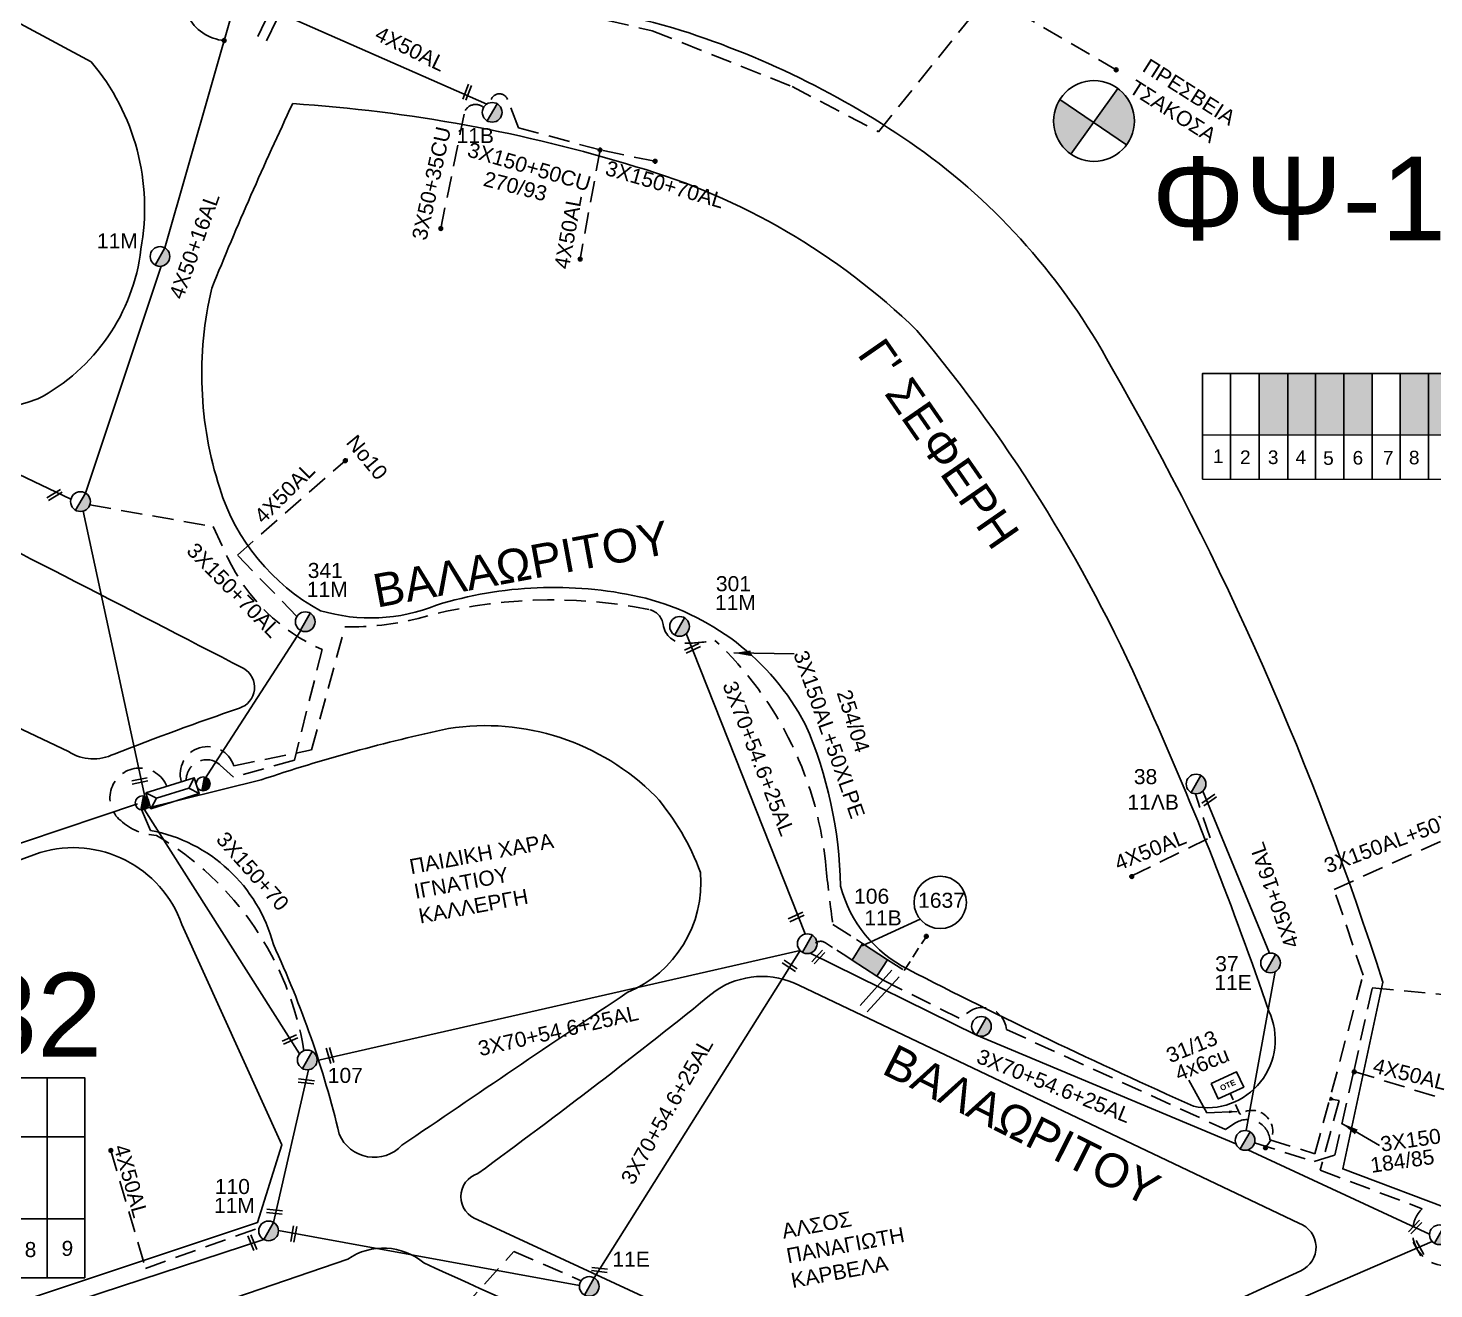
# Model space of a CAD drawing. Header units: millimetres. Extents: x 875 to 3140, y 727 to 1775.
# Drawn here: x 1847.6 to 2015.8, y 1084.1 to 1234.8 of the extents above; entities that cross this region are included whole.
import ezdxf
from ezdxf.enums import TextEntityAlignment as Align

# ---------------------------------------------------------------- set-up
doc = ezdxf.new("R2010")
doc.units = ezdxf.units.MM
doc.linetypes.add('DASHED', pattern=[19.05, 12.7, -6.35])
for name, color, linetype in [('Link Box 4 Διευθύνσεων', 7, 'Continuous'), ('Pillar OTE', 7, 'Continuous'), ('Ασφαλειοκιβώτια Χ.Τ 9 αναχωρήσεων', 7, 'Continuous'), ('Γέφυρες Εναερίου Δικτύου', 7, 'Continuous'), ('Γυμνά εναέρια ΧΤ (3Φ)   3x50+35CU', 7, 'Continuous'), ('Γυμνά εναέρια ΧΤ (3Φ)   4x50AL', 7, 'Continuous'), ('Γυμνά εναέρια ΧΤ και ΦΟΠ (1Φ)   2x50+16AL', 7, 'Continuous'), ('Γυμνά εναέρια ΧΤ και ΦΟΠ (3Φ)   4x50+16AL', 7, 'Continuous'), ('Επιγραφές - Σχήματα', 7, 'Continuous'), ('Καλώδια ΧΤ   3x150+50CU', 7, 'DASHED'), ('Καλώδια ΧΤ   3x150+70AL', 7, 'DASHED'), ('Καλώδια ΧΤ   3x150AL+50CU', 7, 'DASHED'), ('Καλώδια ΧΤ   3x150AL+50XLPE', 7, 'DASHED'), ('Καλώδια ΧΤ   4x6CU', 7, 'DASHED'), ('Μηχανική τομή', 7, 'Continuous'), ('Στύλος ΦΜ', 7, 'Continuous'), ('Στύλος ΦΜ @ 1', 7, 'Continuous'), ('Συνδέσεις', 7, 'Continuous'), ('Συνεστραμμένα ΧΤ   3x70+54.6+25AL', 7, 'SYN_LINE'), ('Συνεστραμμένα ΧΤ   4x120+25AL', 7, 'SYN_LINE'), ('Τομή', 7, 'Continuous'), ('Υποσταθμός εναέριος 2 στύλων', 7, 'Continuous'), ('Υποσταθμός πόλεως', 7, 'Continuous'), ('Υπόβαθρο ΔΕΗ', 7, 'Continuous')]:
    doc.layers.add(name, color=color, linetype=linetype)
doc.styles.add('ar', font='arial.ttf')
doc.styles.get("Standard").update_dxf_attribs({"font": 'arial.ttf'})
doc.linetypes.add('SYN_LINE', pattern='A,0.5,-0.0001,["/\\/\\/\\/",Standard,S=0.1,R=0,X=0,Y=-0.05],-0.25', length=0.7501)
doc.dimstyles.new('ISO-25', dxfattribs={"dimtxt": 2.5, "dimasz": 2.5, "dimexe": 1.25, "dimexo": 0.625, "dimtad": 1, "dimtxsty": 'Standard', "dimcen": 2.5, "dimadec": 0, "dimazin": 0, "dimtfac": 1, "dimtmove": 0, "dimatfit": 3, "dimfxl": 1, "dimarcsym": 0})

# ---------------------------------------------------------------- blocks, each defined once
blk = doc.blocks.new('ΥΠΑΡΧΩΝ ΤΣΙΜΕΝΤΕΝΙΟΣ ΣΤΥΛΟΣ')
at = {"layer": 'Στύλος ΦΜ'}
blk.add_hatch(color=256, dxfattribs=at).paths.add_polyline_path([(-1.29, -2.28, 0.574793), (2.62, 0, 0.268822), (1.3, 2.27)])
blk.add_line((-1.29, -2.28), (1.3, 2.27), dxfattribs=at)
blk.add_circle((0, 0), 2.62, dxfattribs=at)
at = {"layer": 'Στύλος ΦΜ', "flags": 4}
for tag, p in [('ΑΡΙΘΜΟΣ', (-4.68, 8.05)), ('ΤΥΠΟΣ', (-4.91, 3.03))]:
    blk.add_attdef(tag, p, '', height=4, dxfattribs=at)
blk = doc.blocks.new('ΥΠΟΣΤΑΘΜΟΣ ΕΝΑΕΡΙΟΣ ΕΠΙ 2 ΣΤΥΛΩΝ')
at = {"layer": 'Υποσταθμός εναέριος 2 στύλων', "linetype": 'Continuous'}
for points in [[(-11.97, -2.11, 0.574793), (-8.45, -0.07, 0.268822), (-9.64, 1.98)], [(9.68, -2.15, 0.574793), (13.19, -0.1, 0.268822), (12.01, 1.95)]]:
    blk.add_hatch(color=256, dxfattribs=at).paths.add_polyline_path(points)
for p, q in [((-11.97, -2.11), (-9.64, 1.98)), ((9.68, -2.15), (12.01, 1.95))]:
    blk.add_line(p, q, dxfattribs=at)
for centre in [(-10.81, -0.07), (10.84, -0.1)]:
    blk.add_circle(centre, 2.36, dxfattribs=at)
at = {"layer": 'Υποσταθμός πόλεως', "linetype": 'Continuous', "ltscale": 40}
blk.add_lwpolyline([(-8.57, 2.82), (8.57, 2.82), (8.57, -2.82), (-8.57, -2.82)], close=True, dxfattribs=at)
for points in [[(-5.75, 0), (-8.57, 2.82)], [(-8.57, -2.82), (-5.75, 0)], [(-5.75, 0), (5.75, 0)], [(5.75, 0), (8.57, 2.82)], [(8.57, -2.82), (5.75, 0)]]:
    blk.add_lwpolyline(points, dxfattribs=at)
at = {"layer": 'Υποσταθμός εναέριος 2 στύλων', "ltscale": 40, "flags": 1}
for tag, p in [('ΜΕΤΑΣΧΗΜΑΤΙΣΜΟΣ', (14.09, 2.51)), ('ΙΣΧΥΣ', (14.07, -0.28)), ('ΑΡΙΘΜΟΣ', (14.19, -3))]:
    blk.add_attdef(tag, p, '', height=1.8, dxfattribs=at)
blk = doc.blocks.new('ΤΟΜΗ')
at = {"layer": 'Τομή', "ltscale": 40}
for p, q in [((-5.68, 0), (5.68, 0)), ((5.68, -2.33), (-5.68, -2.33))]:
    blk.add_line(p, q, dxfattribs=at)
blk = doc.blocks.new('ΑΣΦΑΛΕΙΟΚΙΒΩΤΙΟ ΥΠΟΣΤΑΘΜΟΥ 9 ΑΝΑΧΩΡΗΣΕΩΝ')
at = {"layer": 'Ασφαλειοκιβώτια Χ.Τ 9 αναχωρήσεων', "ltscale": 40}
for p, q in [((-23.8, 40.36), (24.02, 40.36)), ((-9.72, 40.36), (-9.72, -40.64)), ((9.94, 40.36), (9.94, -40.64)), ((-23.8, 31.36), (24.02, 31.36)), ((-23.8, 22.36), (24.02, 22.36)), ((-23.8, 13.36), (24.02, 13.36)), ((-23.8, 4.36), (24.02, 4.36)), ((-23.8, -4.64), (24.02, -4.64)), ((-23.8, -13.64), (24.02, -13.64)), ((-23.8, -22.64), (24.02, -22.64)), ((-23.8, -31.64), (24.02, -31.64))]:
    blk.add_line(p, q, dxfattribs=at)
at = {"layer": 'Ασφαλειοκιβώτια Χ.Τ 9 αναχωρήσεων'}
blk.add_lwpolyline([(-23.8, -40.64), (24.02, -40.64), (24.02, 40.36), (-23.8, 40.36)], close=True, dxfattribs=at)
for s, rotation, p in [('1', 270, (-18.96, 37.31)), ('2', 270, (-18.6, 28.38)), ('3', 270, (-18.74, 18.97)), ('4', 270, (-18.26, 9.95)), ('5', 270, (-18.42, 0.93)), ('6', 274.9707, (-18.52, -8.21)), ('7', 270, (-19, -16.47)), ('8', 270, (-18.86, -26.29)), ('9', 266.863, (-18.5, -35))]:
    blk.add_text(s, height=3.6, rotation=rotation, dxfattribs=at).set_placement(p)
at = {"layer": 'Ασφαλειοκιβώτια Χ.Τ 9 αναχωρήσεων', "ltscale": 40}
for tag, height, p in [('ΟΝΟΜΑ', 5, (-0.16, 44.31)), ('ΚΕΙΜΕΝΟ 1', 2, (17.06, 35.59)), ('ΚΕΙΜΕΝΟ 2', 2, (17.06, 26.88)), ('ΚΕΙΜΕΝΟ 3', 2, (17.06, 17.69)), ('ΚΕΙΜΕΝΟ 4', 2, (17.06, 8.71)), ('ΚΕΙΜΕΝΟ 5', 2, (17.06, -0.13)), ('ΚΕΙΜΕΝΟ 6', 2, (17.06, -9.05)), ('ΚΕΙΜΕΝΟ 7', 2, (17.06, -18.13)), ('ΚΕΙΜΕΝΟ 8', 2, (17.06, -26.85)), ('ΚΕΙΜΕΝΟ 9', 2, (17.06, -35.99)), ('ΣΧ', 2, (-0.1, -42.64))]:
    blk.add_attdef(tag, text='', height=height, dxfattribs=at).set_placement(p, align=Align.MIDDLE_CENTER)
blk = doc.blocks.new('ΜΗΧΑΝΙΚΗ ΤΟΜΗ')
at = {"layer": 'Μηχανική τομή', "ltscale": 40}
for p, q in [((-1.89, 0.78), (1.89, 0.78)), ((1.89, 0), (-1.89, 0))]:
    blk.add_line(p, q, dxfattribs=at)
blk = doc.blocks.new('_ΣΥΝΔΕΣΗ')
at = {"layer": 'Συνδέσεις', "linetype": 'SYN_LINE', "ltscale": 40}
blk.add_hatch(color=256, dxfattribs=at).paths.add_polyline_path([(0.5, -0.01, 1), (-0.5, -0.01, 1)])
at = {"layer": 'Συνδέσεις'}
blk.add_circle((0, -0.01), 0.5, dxfattribs=at)
blk = doc.blocks.new('PILLAR ΟΤΕ')
at = {"layer": 'Pillar OTE', "ltscale": 40}
blk.add_lwpolyline([(-3.31, 2.02), (3.39, 2.02), (3.39, -1.99), (-3.31, -1.99)], close=True, dxfattribs=at)
at = {"layer": 'Pillar OTE', "insert": (-1.81, 0.71), "char_height": 1.3575, "width": 109.961, "attachment_point": 1}
blk.add_mtext('{\\fArial|b1|i0|c161|p34;OTE}', dxfattribs=at)
blk = doc.blocks.new('LINK BOX 4 ΑΝΑΧΩΡΗΣΕΩΝ')
at = {"layer": 'Link Box 4 Διευθύνσεων', "ltscale": 40}
blk.add_hatch(color=256, dxfattribs=at).paths.add_polyline_path([(-3.54, 0), (-3.54, -4.67), (3.54, -4.67), (3.54, 0)])
for p, q in [((-3.54, 0), (-5.33, 0)), ((5.33, 0), (3.54, 0)), ((-3.54, -4.67), (-5.33, -4.67)), ((5.33, -4.67), (3.54, -4.67))]:
    blk.add_line(p, q, dxfattribs=at)
blk.add_lwpolyline([(-3.54, -4.67), (-3.54, 0), (3.54, 0), (3.54, -4.67)], close=True, dxfattribs=at)

msp = doc.modelspace()

# ---------------------------------------------------------------- hatches: boundary and pattern name
at = {"layer": 'Επιγραφές - Σχήματα'}
h = msp.add_hatch(color=1, dxfattribs=at)
h.paths.add_polyline_path([(1977.97, 1227.63), (1975.07, 1223.56), (1979.03, 1220.89, 0.158648), (1979.96, 1223.73, 0.239646)])
h.paths.add_polyline_path([(1975.07, 1223.56), (1971.04, 1226.29, 0.140748), (1970.3, 1223.73, 0.245453), (1972.37, 1219.77)])
at = {"layer": 'Καλώδια ΧΤ   3x150AL+50CU', "linetype": 'DASHED', "ltscale": 0.1}
h = msp.add_hatch(color=2, dxfattribs=at)
h.dxf.hatch_style = 1
h.paths.add_polyline_path([(1998.33, 1193.54), (1994.89, 1193.54), (1994.89, 1186.17), (1998.33, 1186.17)])
h = msp.add_hatch(color=173, dxfattribs=at)
h.dxf.hatch_style = 1
h.paths.add_polyline_path([(2001.63, 1193.54), (1998.33, 1193.54), (1998.33, 1186.17), (2001.62, 1186.17)])
h = msp.add_hatch(color=62, dxfattribs=at)
h.dxf.hatch_style = 1
h.paths.add_polyline_path([(2005.01, 1193.54), (2001.63, 1193.54), (2001.62, 1186.17), (2005.01, 1186.16)])
h = msp.add_hatch(color=30, dxfattribs=at)
h.dxf.hatch_style = 1
h.paths.add_polyline_path([(2008.41, 1193.54), (2005.01, 1193.54), (2005.01, 1186.16), (2008.41, 1186.16)])
h = msp.add_hatch(color=27, dxfattribs=at)
h.dxf.hatch_style = 1
h.paths.add_polyline_path([(2015.13, 1193.54), (2011.74, 1193.54), (2011.74, 1186.16), (2015.13, 1186.15)])
h = msp.add_hatch(color=1, dxfattribs=at)
h.dxf.hatch_style = 1
h.paths.add_polyline_path([(2018.46, 1193.54), (2015.13, 1193.54), (2015.13, 1186.15), (2018.46, 1186.15)])
at = {"layer": 'Καλώδια ΧΤ   3x150AL+50CU', "linetype": 'DASHED', "ltscale": 0.2}
h = msp.add_hatch(color=0, dxfattribs=at)
h.dxf.hatch_style = 1
h.paths.add_polyline_path([(2003.75, 1106.72), (2003.42, 1106.98), (2003.34, 1106.63)])

# ---------------------------------------------------------------- linework, layer by layer
at = {"layer": 'Pillar OTE', "ltscale": 40}
for points in [[(1988.12, 1180.9), (1988.12, 1193.54), (2031.78, 1193.54), (2031.78, 1180.86), (1988.12, 1180.9)], [(1991.45, 1180.9), (1991.45, 1193.54)], [(1994.89, 1180.89), (1994.89, 1193.54)], [(1998.33, 1180.89), (1998.33, 1193.54)], [(2001.62, 1180.89), (2001.63, 1193.54)], [(2005.01, 1180.88), (2005.01, 1193.54)], [(2008.41, 1180.88), (2008.41, 1193.54)], [(2011.74, 1180.88), (2011.74, 1193.54)], [(2015.13, 1180.87), (2015.13, 1193.54)], [(1988.12, 1186.18), (2031.78, 1186.14)], [(2003.42, 1106.98), (2003.75, 1106.72), (2003.34, 1106.63), (2003.42, 1106.98)]]:
    msp.add_lwpolyline(points, dxfattribs=at)
at = {"layer": 'Γέφυρες Εναερίου Δικτύου', "color": 6}
msp.add_lwpolyline([(1876.99, 1092.01), (1881.17, 1110.27)], dxfattribs=at)
at = {"layer": 'Γυμνά εναέρια ΧΤ (3Φ)   3x50+35CU', "color": 27, "linetype": 'DASHED', "ltscale": 0.2}
msp.add_lwpolyline([(1897, 1210.87), (1899.8, 1224.6, -0.587562), (1902.12, 1225.33, 0.396495)], format="xyb", dxfattribs=at)
at = {"layer": 'Γυμνά εναέρια ΧΤ (3Φ)   4x50AL', "color": 27, "linetype": 'Continuous'}
msp.add_lwpolyline([(1874.03, 1238.29), (1902.5, 1225.75)], dxfattribs=at)
at = {"layer": 'Γυμνά εναέρια ΧΤ (3Φ)   4x50AL', "color": 27, "linetype": 'DASHED', "ltscale": 0.2}
msp.add_lwpolyline([(1916.06, 1220.27), (1913.67, 1207.21)], dxfattribs=at)
at = {"layer": 'Γυμνά εναέρια ΧΤ (3Φ)   4x50AL', "color": 173, "linetype": 'DASHED', "ltscale": 0.2}
msp.add_lwpolyline([(1879.79, 1164.47), (1872.67, 1171.82), (1885.84, 1183.34)], dxfattribs=at)
at = {"layer": 'Γυμνά εναέρια ΧΤ (3Φ)   4x50AL', "color": 151, "linetype": 'DASHED', "ltscale": 0.2}
for points in [[(1979.59, 1133.43), (1989.01, 1138.02), (1987.26, 1143.26)], [(2006.2, 1110.07), (2018.26, 1106.38)]]:
    msp.add_lwpolyline(points, dxfattribs=at)
at = {"layer": 'Γυμνά εναέρια ΧΤ (3Φ)   4x50AL', "color": 6, "linetype": 'DASHED', "ltscale": 0.2}
msp.add_lwpolyline([(1857.55, 1100.61), (1861.7, 1086.51), (1875.29, 1091.37)], dxfattribs=at)
at = {"layer": 'Γυμνά εναέρια ΧΤ (3Φ)   4x50AL', "color": 85, "linetype": 'DASHED', "ltscale": 0.2}
msp.add_lwpolyline([(1892.01, 1073.29), (1905.74, 1088.52), (1913.8, 1085.03)], dxfattribs=at)
at = {"layer": 'Γυμνά εναέρια ΧΤ και ΦΟΠ (1Φ)   2x50+16AL', "color": 85}
msp.add_lwpolyline([(1861.53, 1141.44), (1880.12, 1112.18)], dxfattribs=at)
at = {"layer": 'Γυμνά εναέρια ΧΤ και ΦΟΠ (3Φ)   4x50+16AL', "color": 2}
for points in [[(1864.01, 1208.55), (1872.34, 1237.66)], [(1854.49, 1179.23), (1863.54, 1206.36)], [(1861.64, 1142.73), (1854.24, 1177.08)]]:
    msp.add_lwpolyline(points, dxfattribs=at)
at = {"layer": 'Γυμνά εναέρια ΧΤ και ΦΟΠ (3Φ)   4x50+16AL', "color": 1}
msp.add_lwpolyline([(1818.97, 1194.61), (1852.77, 1178.49)], dxfattribs=at)
at = {"layer": 'Γυμνά εναέρια ΧΤ και ΦΟΠ (3Φ)   4x50+16AL', "color": 173, "ltscale": 0.2}
for points in [[(1868.68, 1144.87), (1880.26, 1162.8)], [(1838.15, 1134.48), (1860.72, 1142.05)]]:
    msp.add_lwpolyline(points, dxfattribs=at)
at = {"layer": 'Γυμνά εναέρια ΧΤ και ΦΟΠ (3Φ)   4x50+16AL', "color": 151}
for points in [[(1996.14, 1124.21), (1988.15, 1143.59)], [(1993.33, 1102.99), (1996.8, 1122)]]:
    msp.add_lwpolyline(points, dxfattribs=at)
at = {"layer": 'Επιγραφές - Σχήματα', "color": 1}
for points in [[(1972.37, 1219.77), (1977.97, 1227.63)], [(1971.04, 1226.29), (1979.03, 1220.89)]]:
    msp.add_lwpolyline(points, dxfattribs=at)
msp.add_circle((1975.13, 1223.73), 4.83, dxfattribs=at)
at = {"layer": 'Επιγραφές - Σχήματα', "ltscale": 20}
msp.add_arc((1871.56, 1238.74), 5.4, 148.1227, 265.3083, dxfattribs=at)
at = {"layer": 'Καλώδια ΧΤ   3x150+50CU', "color": 27, "ltscale": 0.2}
msp.add_line((1916.06, 1220.27), (1906.3, 1222.93), dxfattribs=at)
at = {"layer": 'Καλώδια ΧΤ   3x150+70AL', "color": 27, "ltscale": 0.2}
for points in [[(1892.78, 1238.7), (1900.51, 1237.73), (1902.13, 1239.21), (1922.29, 1234.52), (1939.02, 1227.86), (1949.35, 1222.45), (1962.52, 1238.76), (1977.78, 1229.85)], [(1922.64, 1218.91), (1916.06, 1220.27)]]:
    msp.add_lwpolyline(points, dxfattribs=at)
msp.add_lwpolyline([(1906.3, 1222.93), (1904.99, 1226.32, 0.833445), (1902.97, 1225.93)], format="xyb", dxfattribs=at)
at = {"layer": 'Καλώδια ΧΤ   3x150+70AL', "color": 1, "ltscale": 0.2}
msp.add_lwpolyline([(1855.02, 1177.82), (1869.76, 1175.23), (1871.51, 1171.51, 0.182134), (1882.81, 1160.53), (1879.5, 1147.29), (1872.21, 1145.27), (1870.63, 1146.71, 0.652737), (1866.55, 1144.89, 1.207881)], format="xyb", dxfattribs=at)
at = {"layer": 'Καλώδια ΧΤ   3x150+70AL', "color": 6, "ltscale": 0.2}
msp.add_lwpolyline([(1864.25, 1144.17), (1864.25, 1144.17, 1.275763), (1858.72, 1140.06, 0.174855), (1862.99, 1138.29, -0.223763), (1880.63, 1112.54)], format="xyb", dxfattribs=at)
at = {"layer": 'Καλώδια ΧΤ   3x150AL+50CU', "color": 30, "linetype": 'DASHED', "ltscale": 0.2}
msp.add_lwpolyline([(2003.75, 1106.72), (2004.45, 1106.59), (2002.19, 1098.24), (2014.39, 1093.65, 0.884835), (2019.31, 1087.42), (2027.81, 1090.73, 0.217004), (2030.97, 1090.82), (2068.26, 1105.35, 0.365722), (2070.73, 1112.47, -0.07698), (2061.08, 1129.65, -0.017508), (2055.75, 1153.52, -0.067029), (2054.9, 1168.18), (2055.09, 1178.98), (2047.85, 1179.93)], format="xyb", dxfattribs=at)
at = {"layer": 'Καλώδια ΧΤ   3x150AL+50CU', "color": 151, "linetype": 'DASHED', "ltscale": 0.1}
msp.add_lwpolyline([(1951.19, 1122.94), (1952.44, 1122.13), (1955.08, 1126.22)], dxfattribs=at)
at = {"layer": 'Καλώδια ΧΤ   3x150AL+50CU', "color": 151, "ltscale": 0.2}
msp.add_lwpolyline([(1994.34, 1101.51), (2001.47, 1099.29), (2003.93, 1100.06), (2006.2, 1110.07), (2008.42, 1120.06), (2023.01, 1118.71)], dxfattribs=at)
at = {"layer": 'Καλώδια ΧΤ   3x150AL+50XLPE', "color": 151, "ltscale": 0.2}
for points in [[(1885.53, 1163.23, 0.064912), (1894.3, 1164.24, -0.119064), (1921.9, 1165.31, -0.318456), (1923.6, 1163.5, 0.37826), (1926.21, 1161.27, 0.039483), (1929.8, 1161.61, -0.185588), (1943.1, 1134.21, 0.008422), (1943.91, 1127.64), (1946.71, 1125.83)], [(1865.97, 1144.71, -0.991575), (1872.24, 1146.62), (1881.54, 1148.52), (1885.53, 1163.23)]]:
    msp.add_lwpolyline(points, format="xyb", dxfattribs=at)
at = {"layer": 'Καλώδια ΧΤ   3x150AL+50XLPE', "color": 30, "ltscale": 0.2}
msp.add_lwpolyline([(1949.92, 1120.98), (1959.33, 1116.26, -0.741416), (1964.65, 1115.08, 0.002274), (1964.65, 1115.08), (1990.87, 1103.12), (1991.99, 1103.86, -0.562782), (1996.18, 1101.88), (2001.56, 1100.22), (2007.31, 1121.56), (2003.85, 1131.83), (2020.65, 1139.42)], format="xyb", dxfattribs=at)
at = {"layer": 'Καλώδια ΧΤ   3x150AL+50XLPE', "color": 151, "ltscale": 0.1}
msp.add_lwpolyline([(1945.45, 1123.87), (1943.02, 1125.44, 0.346182), (1941.8, 1125.39)], format="xyb", dxfattribs=at)
at = {"layer": 'Καλώδια ΧΤ   4x6CU', "color": 0, "linetype": 'Continuous', "ltscale": 0.1}
msp.add_lwpolyline([(1988.64, 1105.1), (1986.47, 1109)], dxfattribs=at)
at = {"layer": 'Καλώδια ΧΤ   4x6CU', "color": 151, "linetype": 'DASHED', "ltscale": 0.1}
msp.add_lwpolyline([(1995.52, 1100.94, 0.989215), (1992.57, 1104.94), (1991.47, 1107.38)], format="xyb", dxfattribs=at)
at = {"layer": 'Συνεστραμμένα ΧΤ   3x70+54.6+25AL', "color": 85, "ltscale": 20}
for points in [[(1940.6, 1126.5), (1926.36, 1162.43)], [(1882.22, 1111.39), (1939.99, 1124.52)], [(1939.99, 1124.52), (1915.35, 1085.37)]]:
    msp.add_lwpolyline(points, dxfattribs=at)
at = {"layer": 'Συνεστραμμένα ΧΤ   3x70+54.6+25AL', "color": 151, "ltscale": 20}
for points in [[(1941.2, 1124.22), (1961.09, 1114.42), (1992.1, 1101.42)], [(1993.54, 1100.69), (2015.26, 1090.59)], [(1958.57, 1065.04), (2015.59, 1089.71)]]:
    msp.add_lwpolyline(points, dxfattribs=at)
at = {"layer": 'Συνεστραμμένα ΧΤ   3x70+54.6+25AL', "color": 6, "ltscale": 20}
msp.add_lwpolyline([(1877.58, 1091.03), (1913.59, 1084.47)], dxfattribs=at)
at = {"layer": 'Συνεστραμμένα ΧΤ   4x120+25AL', "color": 6, "ltscale": 20}
msp.add_lwpolyline([(1851.41, 1081.95), (1875.83, 1089.96)], dxfattribs=at)
at = {"layer": 'Υπόβαθρο ΔΕΗ'}
for points in [[(2069.21, 1250.33, 0.03899), (2053.38, 1193.93, 0.128727), (2057.18, 1128.15, 0.042501), (2065.64, 1112.64), (2019.04, 1093.07), (2004.88, 1098.4), (2009.68, 1120.74, 0.053374), (1977.18, 1194.35, 0.114791), (1953.95, 1220.62, 0.077564), (1924.77, 1234.88, 0.028872), (1887.25, 1242.79, -0.004135), (1917.32, 1315.81, -0.002487), (2069.21, 1250.33, 0.208963)], [(1855.2, 1230.82), (1760.08, 1281.97), (1721.16, 1303.47, 0.234383), (1715.22, 1271.84, 0.157731), (1738.8, 1238.68, 0.098502), (1758.18, 1226.98, 0.006924), (1828.48, 1192.1, 0.221052), (1848.8, 1190.49, 0.247672), (1861.14, 1208.4, 0.223088), (1855.2, 1230.82, -1.697314)], [(1879.29, 1225.81, -0.058368), (1920.34, 1218.27, -0.122418), (1953.94, 1198.69, -0.072684), (1981.81, 1153.42, -0.023023), (1996.04, 1117.28, -0.618831), (1987.04, 1105.9, -0.014076), (1952.86, 1122.29, -0.212873), (1944.8, 1132.23, 0.099312), (1940.6, 1151.6, 0.217963), (1920.72, 1166.84, 0.1299), (1896.48, 1165.83, -0.170278), (1882.61, 1165.17, -0.195071), (1870.56, 1179.82, -0.136846), (1869.62, 1203.76, -0.01438), (1879.29, 1225.81, -0.6854)], [(1807.9, 1169.44), (1852.48, 1148.32, 0.264388), (1857.92, 1148.02, -0.009755), (1872.91, 1153.51, 0.645992), (1873.44, 1158.25, 0.001314), (1830.47, 1180.33, 0.248334), (1825.48, 1181.06, -0.012646), (1808.62, 1175.09, 0.643684), (1807.9, 1169.44, 0.455681)], [(1862.27, 1138.89), (1861.22, 1141.38), (1875.52, 1144.93, -0.028357), (1897.93, 1151.08, -0.238891), (1922.67, 1143, -0.09507), (1928.06, 1133.84, -0.326987), (1919.3, 1119.49, 0.001), (1892.35, 1101.23, -0.544048), (1884.86, 1102.56, 0.04949), (1876.98, 1125.24, 0.289386), (1862.27, 1138.89, -4.545972)], [(1866.05, 1127.63), (1877.98, 1101.27), (1875.09, 1091.99), (1799.02, 1066.65), (1785.93, 1062.11), (1779.08, 1067), (1767.34, 1101.43), (1769.97, 1107.2), (1849.07, 1136.24, -0.399822), (1866.05, 1127.63, -2.261817)], [(1939.92, 1120.33), (1999.64, 1091.9, -0.684735), (1999.86, 1086.23), (1963.87, 1069.7, -0.277355), (1951.25, 1069.25), (1901.43, 1092.33, -0.73336), (1901.43, 1097.85, 0.012094), (1929.83, 1119.67, -0.277467), (1939.92, 1120.33, 0.19747)], [(1885.87, 1087.61), (1792.89, 1055.81), (1732.59, 1035.82, 0.038961), (1713.15, 997.16, 0.045714), (1708.4, 986.68, 0.621229), (1717.94, 977), (1804.12, 1008.9), (1879.26, 1037.97), (1937.49, 1059.74, 0.563976), (1937.86, 1067.72, -0.000442), (1894.98, 1087.16, 0.337991), (1885.87, 1087.61, 2.233448)]]:
    msp.add_lwpolyline(points, format="xyb", dxfattribs=at)
msp.add_lwpolyline([(1947.4, 1125.07), (1954.34, 1128.26)], dxfattribs=at)
msp.add_circle((1956.74, 1130.28), 3.13, dxfattribs=at)

# ---------------------------------------------------------------- block references
at = {"layer": 'Link Box 4 Διευθύνσεων', "xscale": 0.5000000000000004, "yscale": 0.5000000000000004, "zscale": 0.5000000000000004, "rotation": 327.1508462561179}
msp.add_blockref('LINK BOX 4 ΑΝΑΧΩΡΗΣΕΩΝ', (1948.95, 1124.39), dxfattribs=at)
at = {"layer": 'Pillar OTE', "xscale": 0.5, "yscale": 0.5, "zscale": 0.5, "rotation": 24.68817775285839}
msp.add_blockref('PILLAR ΟΤΕ', (1991.08, 1108.38), dxfattribs=at)
at = {"layer": 'Ασφαλειοκιβώτια Χ.Τ 9 αναχωρήσεων', "xscale": 0.5, "yscale": 0.5, "zscale": 0.5, "rotation": 90}
msp.add_blockref('ΑΣΦΑΛΕΙΟΚΙΒΩΤΙΟ ΥΠΟΣΤΑΘΜΟΥ 9 ΑΝΑΧΩΡΗΣΕΩΝ', (1834.09, 1097.29), dxfattribs=at)
at = {"layer": 'Μηχανική τομή'}
for p, xscale, yscale, zscale, rotation in [((1899.98, 1227.24), 0.5000000000000183, 0.5000000000000183, 0.5000000000000183, 249.7109477033652), ((1850.69, 1179.17), 0.500000000000023, 0.500000000000023, 0.500000000000023, 211.0549020995868), ((1927.03, 1160.85), 0.5000000000000201, 0.5000000000000201, 0.5000000000000201, 204.7155469950002), ((1860.96, 1145), 0.5000000000000772, 0.5000000000000772, 0.5000000000000772, 191.3243660144267), ((1988.8, 1142.7), 0.5000000000001088, 0.5000000000001088, 0.5000000000001088, 215.1122429911946), ((1939.43, 1128.7), 0.5000000000000201, 0.5000000000000201, 0.5000000000000201, 204.7155469950002), ((1938.85, 1122.85), 0.4999999999999467, 0.4999999999999467, 0.4999999999999467, 146.9154794014892), ((1942.02, 1123.87), 0.5000000000000476, 0.5000000000000476, 0.5000000000000476, 226.5142440756163), ((1878.9, 1114.06), 0.5000000000000201, 0.5000000000000201, 0.5000000000000201, 204.7155469950002), ((1883.95, 1112.03), 0.4999999999997974, 0.4999999999997974, 0.4999999999997974, 106.4546007524952), ((1880.94, 1109.06), 0.4999999999999917, 0.4999999999999917, 0.4999999999999917, 173.7554322726592), ((1877.12, 1093.48), 0.4999999999999917, 0.4999999999999917, 0.4999999999999917, 173.7554322726592), ((1879.23, 1090.66), 0.4999999999999936, 0.4999999999999936, 0.4999999999999936, 259.4657676967348), ((2013.41, 1091.58), 0.5000000000000476, 0.5000000000000476, 0.5000000000000476, 226.5142440756163), ((1874.28, 1089.51), 0.4999999999999972, 0.4999999999999972, 0.4999999999999972, 291.7371545891439), ((2013.77, 1088.82), 0.5000000000001331, 0.5000000000001331, 0.5000000000001331, 298.6929187798078), ((1916.02, 1086.52), 0.4999999999999917, 0.4999999999999917, 0.4999999999999917, 173.7554322726592)]:
    msp.add_blockref('ΜΗΧΑΝΙΚΗ ΤΟΜΗ', p, dxfattribs=dict(at, xscale=xscale, yscale=yscale, zscale=zscale, rotation=rotation))
at = {"layer": 'Στύλος ΦΜ @ 1', "ltscale": 40}
ref = msp.add_blockref('ΥΠΑΡΧΩΝ ΤΣΙΜΕΝΤΕΝΙΟΣ ΣΤΥΛΟΣ', (1903.15, 1224.77), dxfattribs=dict(at, xscale=0.4499999999998181, yscale=0.4499999999998181, zscale=0.4499999999998181))
ref.add_attrib('ΤΥΠΟΣ', '11B', (1898.89, 1221.09), dxfattribs={"layer": 'Στύλος ΦΜ', "height": 1.8, "flags": 4})
ref = msp.add_blockref('ΥΠΑΡΧΩΝ ΤΣΙΜΕΝΤΕΝΙΟΣ ΣΤΥΛΟΣ', (1863.42, 1207.53), dxfattribs=dict(at, xscale=0.4499999999998181, yscale=0.4499999999998181, zscale=0.4499999999998181))
ref.add_attrib('ΤΥΠΟΣ', '11M', (1855.87, 1208.49), dxfattribs={"layer": 'Στύλος ΦΜ', "height": 1.8, "flags": 4})
at = {"layer": 'Στύλος ΦΜ @ 1', "ltscale": 40, "xscale": 0.4499999999998181, "yscale": 0.4499999999998181, "zscale": 0.4499999999998181}
for p in [(1853.91, 1178.21), (1961.67, 1115.45), (1993.21, 1101.82)]:
    msp.add_blockref('ΥΠΑΡΧΩΝ ΤΣΙΜΕΝΤΕΝΙΟΣ ΣΤΥΛΟΣ', p, dxfattribs=at)
at = {"layer": 'Στύλος ΦΜ @ 1', "ltscale": 40}
ref = msp.add_blockref('ΥΠΑΡΧΩΝ ΤΣΙΜΕΝΤΕΝΙΟΣ ΣΤΥΛΟΣ', (1880.79, 1163.85), dxfattribs=dict(at, xscale=0.4499999999998181, yscale=0.4499999999998181, zscale=0.4499999999998181))
ref.add_attrib('ΤΥΠΟΣ', '11M', (1880.98, 1166.82), dxfattribs={"layer": 'Στύλος ΦΜ', "height": 1.8, "flags": 4})
ref.add_attrib('ΑΡΙΘΜΟΣ', '341', (1881.09, 1169.08), dxfattribs={"layer": 'Στύλος ΦΜ', "height": 1.8, "flags": 4})
ref = msp.add_blockref('ΥΠΑΡΧΩΝ ΤΣΙΜΕΝΤΕΝΙΟΣ ΣΤΥΛΟΣ', (1925.56, 1163.29), dxfattribs=dict(at, xscale=0.4499999999998181, yscale=0.4499999999998181, zscale=0.4499999999998181))
ref.add_attrib('ΤΥΠΟΣ', '11M', (1929.8, 1165.24), dxfattribs={"layer": 'Στύλος ΦΜ', "height": 1.8, "flags": 4})
ref.add_attrib('ΑΡΙΘΜΟΣ', '301', (1929.91, 1167.5), dxfattribs={"layer": 'Στύλος ΦΜ', "height": 1.8, "flags": 4})
ref = msp.add_blockref('ΥΠΑΡΧΩΝ ΤΣΙΜΕΝΤΕΝΙΟΣ ΣΤΥΛΟΣ', (1987.34, 1144.44), dxfattribs=dict(at, xscale=0.4499999999998181, yscale=0.4499999999998181, zscale=0.4499999999998181))
ref.add_attrib('ΤΥΠΟΣ', '11ΛB', (1979.13, 1141.37), dxfattribs={"layer": 'Στύλος ΦΜ', "height": 1.8, "flags": 4})
ref.add_attrib('ΑΡΙΘΜΟΣ', '38', (1979.9, 1144.42), dxfattribs={"layer": 'Στύλος ΦΜ', "height": 1.8, "flags": 4})
ref = msp.add_blockref('ΥΠΑΡΧΩΝ ΤΣΙΜΕΝΤΕΝΙΟΣ ΣΤΥΛΟΣ', (1940.83, 1125.34), dxfattribs=dict(at, xscale=0.4499999999998181, yscale=0.4499999999998181, zscale=0.4499999999998181))
ref.add_attrib('ΤΥΠΟΣ', '11Β', (1947.66, 1127.53), dxfattribs={"layer": 'Στύλος ΦΜ', "height": 1.8, "flags": 4})
ref.add_attrib('ΑΡΙΘΜΟΣ', '106', (1946.44, 1130.12), dxfattribs={"layer": 'Στύλος ΦΜ', "height": 1.8, "flags": 4})
ref = msp.add_blockref('ΥΠΑΡΧΩΝ ΤΣΙΜΕΝΤΕΝΙΟΣ ΣΤΥΛΟΣ', (1996.25, 1123.04), dxfattribs=dict(at, xscale=0.4499999999998181, yscale=0.4499999999998181, zscale=0.4499999999998181))
ref.add_attrib('ΤΥΠΟΣ', '11E', (1989.53, 1119.79), dxfattribs={"layer": 'Στύλος ΦΜ', "height": 1.8, "flags": 4})
ref.add_attrib('ΑΡΙΘΜΟΣ', '37', (1989.63, 1122.05), dxfattribs={"layer": 'Στύλος ΦΜ', "height": 1.8, "flags": 4})
ref = msp.add_blockref('ΥΠΑΡΧΩΝ ΤΣΙΜΕΝΤΕΝΙΟΣ ΣΤΥΛΟΣ', (1881.04, 1111.44), dxfattribs=dict(at, xscale=0.4499999999998181, yscale=0.4499999999998181, zscale=0.4499999999998181))
ref.add_attrib('ΤΥΠΟΣ', '107', (1883.49, 1108.69), dxfattribs={"layer": 'Στύλος ΦΜ', "height": 1.8, "flags": 4})
ref = msp.add_blockref('ΥΠΑΡΧΩΝ ΤΣΙΜΕΝΤΕΝΙΟΣ ΣΤΥΛΟΣ', (2016.44, 1090.53), dxfattribs=dict(at, xscale=0.4499999999998181, yscale=0.4499999999998181, zscale=0.4499999999998181))
ref.add_attrib('ΤΥΠΟΣ', '10EB', (2017.39, 1095.06), dxfattribs={"layer": 'Στύλος ΦΜ', "height": 1.8, "flags": 4})
ref.add_attrib('ΑΡΙΘΜΟΣ', '147', (2017.5, 1097.32), dxfattribs={"layer": 'Στύλος ΦΜ', "height": 1.8, "flags": 4})
ref = msp.add_blockref('ΥΠΑΡΧΩΝ ΤΣΙΜΕΝΤΕΝΙΟΣ ΣΤΥΛΟΣ', (1876.41, 1090.99), dxfattribs=dict(at, xscale=0.4499999999998181, yscale=0.4499999999998181, zscale=0.4499999999998181))
ref.add_attrib('ΤΥΠΟΣ', '11M', (1869.87, 1093.14), dxfattribs={"layer": 'Στύλος ΦΜ', "height": 1.8, "flags": 4})
ref.add_attrib('ΑΡΙΘΜΟΣ', '110', (1869.98, 1095.4), dxfattribs={"layer": 'Στύλος ΦΜ', "height": 1.8, "flags": 4})
ref = msp.add_blockref('ΥΠΑΡΧΩΝ ΤΣΙΜΕΝΤΕΝΙΟΣ ΣΤΥΛΟΣ', (1914.76, 1084.35), dxfattribs=dict(at, xscale=0.4499999999998181, yscale=0.4499999999998181, zscale=0.4499999999998181))
ref.add_attrib('ΤΥΠΟΣ', '11E', (1917.53, 1086.7), dxfattribs={"layer": 'Στύλος ΦΜ', "height": 1.8, "flags": 4})
at = {"layer": 'Συνδέσεις', "xscale": 0.4500000000000455, "yscale": 0.4500000000000455, "zscale": 0.4500000000000455}
for p in [(1871.1, 1233.36), (1977.78, 1229.86), (1916.06, 1220.27), (1922.64, 1218.92), (1897, 1210.87), (1913.67, 1207.22), (1885.58, 1183.11), (1979.64, 1133.37), (1955.08, 1126.22), (2006.25, 1110.01), (1857.55, 1100.62), (1995.65, 1100.94)]:
    msp.add_blockref('_ΣΥΝΔΕΣΗ', p, dxfattribs=at)
at = {"layer": 'Τομή'}
for p, xscale, yscale, zscale, rotation in [((1876.34, 1236.39), 0.4999999999999022, 0.4999999999999022, 0.4999999999999022, 64.51859162980429), ((1949.06, 1120.06), 0.4999999999999621, 0.4999999999999621, 0.4999999999999621, 47.65202280273905)]:
    msp.add_blockref('ΤΟΜΗ', p, dxfattribs=dict(at, xscale=xscale, yscale=yscale, zscale=zscale, rotation=rotation))
at = {"layer": 'Υποσταθμός εναέριος 2 στύλων', "xscale": 0.3531303782243847, "yscale": 0.3531303782243847, "zscale": 0.3531303782243847, "rotation": 17.43063486491797}
msp.add_blockref('ΥΠΟΣΤΑΘΜΟΣ ΕΝΑΕΡΙΟΣ ΕΠΙ 2 ΣΤΥΛΩΝ', (1864.92, 1143.34), dxfattribs=at)

# ---------------------------------------------------------------- texts
at = {"ltscale": 30, "char_height": 1.63, "width": 11.2573, "attachment_point": 1}
for s, insert in [('1', (1989.37, 1184.46)), ('2', (1992.6, 1184.33)), ('3', (1995.93, 1184.33)), ('4', (1999.24, 1184.33)), ('5', (2002.54, 1184.24)), ('6', (2006.06, 1184.27)), ('7', (2009.69, 1184.27)), ('8', (2012.8, 1184.3))]:
    msp.add_mtext(s, dxfattribs=dict(at, insert=insert))
at = {"layer": 'Γυμνά εναέρια ΧΤ (3Φ)   3x50+35CU', "ltscale": 20}
msp.add_text('3X50+35CU', height=1.8, rotation=77.55, dxfattribs=at).set_placement((1895.88, 1216.28), align=Align.MIDDLE)
at = {"layer": 'Γυμνά εναέρια ΧΤ (3Φ)   4x50AL', "ltscale": 20}
for s, rotation, p in [('4X50AL', 333.7695, (1893.38, 1232.37)), ('4X50AL', 79.7038, (1912.23, 1210.48)), ('4X50AL', 44.9751, (1878.31, 1179.26)), ('4X50AL', 21.9572, (1981.86, 1136.56)), ('31/13', 21.9572, (1986.81, 1113.07)), ('4x6cu', 21.9572, (1988.05, 1110.97)), ('4X50AL', 346.2121, (2012.93, 1109.74)), ('4X50AL', 285.6239, (1859.94, 1096.96))]:
    msp.add_text(s, height=1.8, rotation=rotation, dxfattribs=at).set_placement(p, align=Align.MIDDLE)
at = {"layer": 'Γυμνά εναέρια ΧΤ και ΦΟΠ (3Φ)   4x50+16AL', "ltscale": 20}
for rotation, p in [(70.3304, (1867.52, 1208.8)), (109.2519, (1996.7, 1131.12))]:
    msp.add_text('4X50+16AL', height=1.8, rotation=rotation, dxfattribs=at).set_placement(p, align=Align.MIDDLE)
at = {"layer": 'Επιγραφές - Σχήματα', "ltscale": 20, "attachment_point": 1, "style": 'ar'}
for s, insert, char_height, width, rotation in [('ΠΡΕΣΒΕΙΑ ΤΣΑΚΟΣΑ', (1981.75, 1231.3), 1.8, 19.3816, 327.6629), ('270/93', (1902.42, 1217.75), 1.8, 20.6618, 345.7741), ("Γ' ΣΕΦΕΡΗ", (1950, 1198.13), 4, 33.802, 304.7239), ('Νο10', (1886.97, 1186.4), 1.8, 19.3816, 309.5355), ('ΒΑΛΑΩΡΙΤΟΥ', (1888.61, 1169.45), 4, 33.802, 10.4927), ('254/04', (1946.06, 1155.91), 1.8, 19.3816, 287.4293), ('ΠΑΙΔΙΚΗ ΧΑΡΑ\\PΙΓΝΑΤΙΟΥ\\PΚΑΛΛΕΡΓΗ', (1893.12, 1135.41), 1.8, 33.802, 10.4927), ('ΒΑΛΑΩΡΙΤΟΥ', (1951.39, 1113.46), 4, 33.802, 333.3388), ('184/85', (2008.07, 1099.71), 1.8, 19.3816, 8.1742), ('ΑΛΣΟΣ\\PΠΑΝΑΓΙΩΤΗ\\PΚΑΡΒΕΛΑ', (1937.66, 1091.82), 1.8, 33.802, 10.4927)]:
    msp.add_mtext(s, dxfattribs=dict(at, insert=insert, char_height=char_height, width=width, rotation=rotation))
for s, insert, char_height, width in [('ΦΨ-129', (1982.02, 1219.48), 10, 19.3816), ('1637', (1954.1, 1131.43), 1.8, 12.9412), ('ΦΨ-32', (1813.5, 1121.84), 10, 19.3816)]:
    msp.add_mtext(s, dxfattribs=dict(at, insert=insert, char_height=char_height, width=width))
at = {"layer": 'Καλώδια ΧΤ   3x150+50CU', "ltscale": 0.2}
msp.add_text('3X150+50CU', height=1.8, rotation=343.8241, dxfattribs=at).set_placement((1907.59, 1218.28), align=Align.MIDDLE)
at = {"layer": 'Καλώδια ΧΤ   3x150+70AL', "ltscale": 0.2}
for rotation, p in [(343.8241, (1923.81, 1216.15)), (314.4218, (1872.23, 1167.62))]:
    msp.add_text('3X150+70AL', height=1.8, rotation=rotation, dxfattribs=at).set_placement(p, align=Align.MIDDLE)
at = {"layer": 'Καλώδια ΧΤ   3x150+70AL', "ltscale": 20, "insert": (1871.37, 1138.93), "char_height": 1.8, "width": 16.2103, "attachment_point": 1, "rotation": 311.4635, "style": 'ar'}
msp.add_mtext('3Χ150+70', dxfattribs=at)
at = {"layer": 'Καλώδια ΧΤ   3x150AL+50CU', "ltscale": 20, "insert": (2009.27, 1102.24), "char_height": 1.8, "width": 19.3816, "attachment_point": 1, "rotation": 8.1742, "style": 'ar'}
msp.add_mtext('3Χ150+50', dxfattribs=at)
at = {"layer": 'Καλώδια ΧΤ   3x150AL+50XLPE', "ltscale": 0.2}
for rotation, p in [(289.2651, (1943.47, 1150.37)), (20.4707, (2012.62, 1138.25))]:
    msp.add_text('3X150AL+50XLPE', height=1.8, rotation=rotation, dxfattribs=at).set_placement(p, align=Align.MIDDLE)
at = {"layer": 'Συνεστραμμένα ΧΤ   3x70+54.6+25AL', "ltscale": 20}
for rotation, p in [(291.1091, (1935.03, 1147.5)), (12.907, (1911.05, 1114.94)), (60.45, (1924.05, 1105.32)), (338.0567, (1970.35, 1108.34))]:
    msp.add_text('3X70+54.6+25AL', height=1.8, rotation=rotation, dxfattribs=at).set_placement(p, align=Align.MIDDLE)

# ---------------------------------------------------------------- leaders
at = {"layer": 'Επιγραφές - Σχήματα', "ltscale": 40}
for points, override in [([(1932.06, 1160.11), (1939.29, 1160)], {"dimasz": 2, "dimtad": 0}), ([(1992.27, 1105.28), (1988.64, 1105.1)], {"dimasz": 1, "dimtad": 0}), ([(2004.79, 1103.85), (2009.27, 1101.19)], {"dimasz": 2, "dimtad": 0})]:
    msp.add_leader(points, dimstyle='ISO-25', override=override, dxfattribs=at)

doc.saveas('drawing.dxf')
